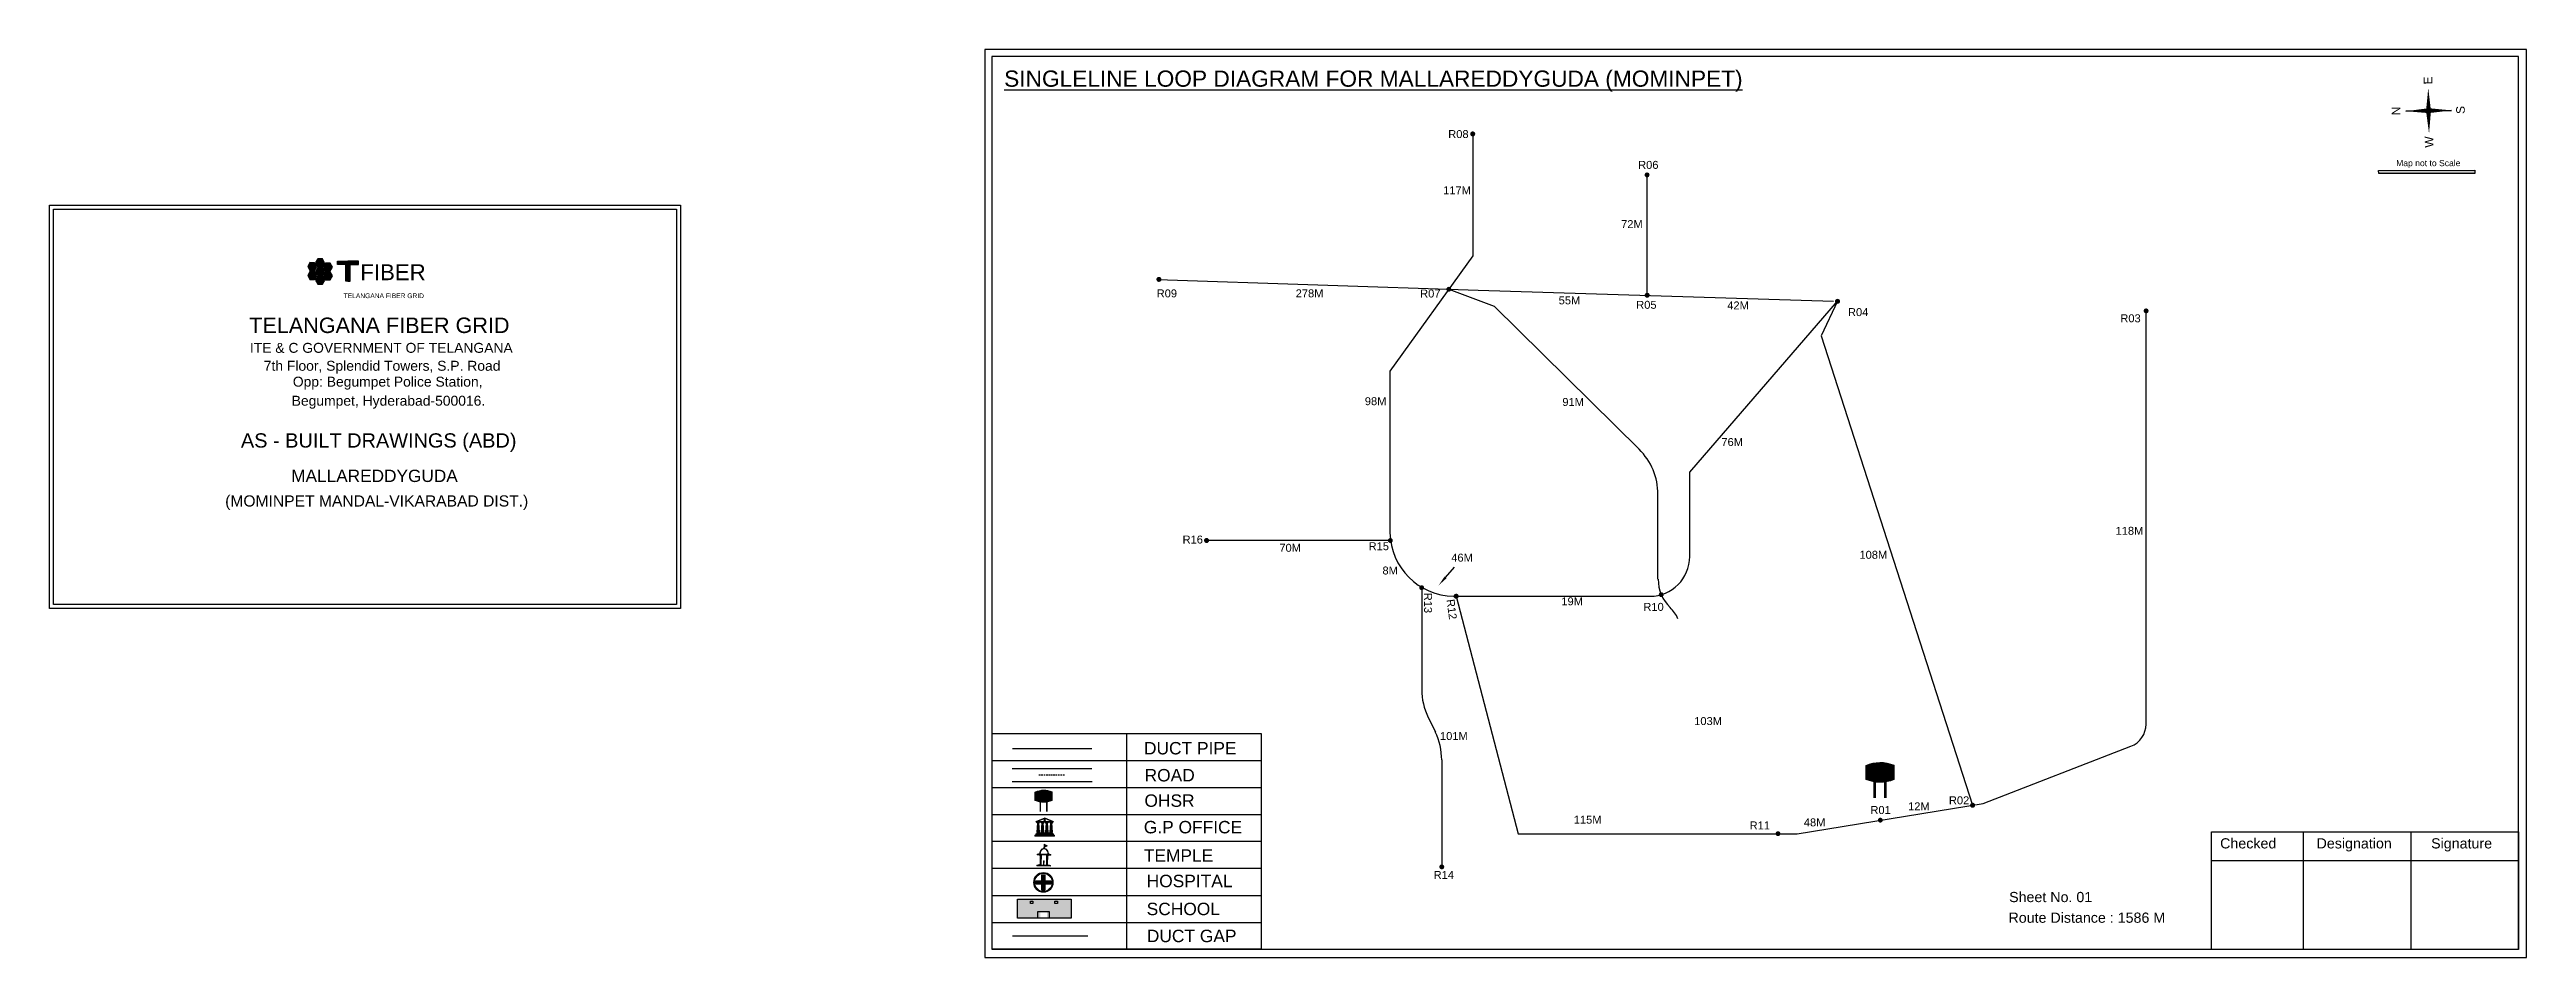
# Model space of a CAD drawing. Header units: inches. Extents: x 438 to 7089, y 302 to 873.
# Drawn here: x 438 to 1997, y 302 to 873 of the extents above; entities that cross this region are included whole.
import ezdxf
from ezdxf.enums import TextEntityAlignment as Align

# ---------------------------------------------------------------- set-up
doc = ezdxf.new("R2010")
doc.units = ezdxf.units.IN
doc.header["$MEASUREMENT"] = 0
doc.linetypes.add('DASHEDX2', pattern=[1.5, 1, -0.5])
for name, color, linetype in [('Asbuilt_title', 7, 'Continuous'), ('LANDMARK', 7, 'Continuous'), ('OHT', 7, 'Continuous'), ('pipe', 5, 'Continuous'), ('ROW', 5, 'Continuous')]:
    doc.layers.add(name, color=color, linetype=linetype)
doc.styles.add('200', font='swisse.ttf')
doc.styles.get("Standard").update_dxf_attribs({"font": 'arial.ttf'})

# ---------------------------------------------------------------- blocks, each defined once
blk = doc.blocks.new('OHT')
at = {"linetype": 'Continuous', "lineweight": 0, "true_color": 0x0ffffc}
blk.add_hatch(color=4, dxfattribs=at).paths.add_polyline_path([(0.012, 1), (0, 1, 0.101323), (-0.4, 0.916), (-0.4, 0.525, 0.194075), (0.399, 0.521), (0.399, 0.921, 0.097877)])
at = {"color": 4, "linetype": 'Continuous', "lineweight": 0, "true_color": 0x0ffffc, "flags": 128}
for points in [[(-0.4, 0.525), (-0.4, 0.916)], [(0.399, 0.521), (0.399, 0.921)]]:
    blk.add_lwpolyline(points, dxfattribs=at)
at = {"color": 4, "linetype": 'Continuous', "lineweight": 0, "true_color": 0x0ffffc, "const_width": 0.075, "flags": 128}
for points in [[(-0.15, 0), (-0.15, 0.475)], [(0.15, 0), (0.15, 0.473)]]:
    blk.add_lwpolyline(points, dxfattribs=at)
at = {"color": 4, "linetype": 'Continuous', "lineweight": 0, "true_color": 0x0ffffc}
for centre, radius, start, end in [((0.006, -0.019), 1.019, 67.31091, 113.47108), ((0.004, 1.513), 1.068, 247.76824, 291.70073)]:
    blk.add_arc(centre, radius, start, end, dxfattribs=at)
blk = doc.blocks.new('Government_Office')
at = {"linetype": 'Continuous', "lineweight": 0, "true_color": 0xff0000}
for points in [[(-0.5, 0.05), (0.5, 0.05), (0.5, 0), (-0.5, 0)], [(-0.45, 0.08), (-0.45, 0.12), (0.45, 0.12), (0.45, 0.08)], [(-0.4, 0.14), (-0.4, 0.18), (0.4, 0.18), (0.4, 0.14)]]:
    blk.add_hatch(color=1, dxfattribs=at).paths.add_polyline_path(points)
h = blk.add_hatch(color=1, dxfattribs=at)
h.paths.add_polyline_path([(0.44, 0.72), (0.45, 0.75), (0, 0.93), (-0.45, 0.75), (-0.44, 0.72)])
h.paths.add_polyline_path([(0.36, 0.75), (-0.36, 0.75), (0, 0.9)], flags=16)
h.paths.add_polyline_path([(0, 0.78, -1), (0, 0.87, -1)], flags=0)
h = blk.add_hatch(color=1, dxfattribs=at)
edge = h.paths.add_edge_path()
edge.add_line((-0.27, 0.2), (-0.3, 0.68))
edge.add_line((-0.3, 0.68), (-0.29, 0.68))
edge.add_arc((-0.28, 0.69), 0.0176, 225.304, 441.5659)
edge.add_line((-0.28, 0.7), (-0.39, 0.7))
edge.add_arc((-0.39, 0.69), 0.0176, 98.4341, 314.696)
edge.add_line((-0.38, 0.68), (-0.37, 0.68))
edge.add_line((-0.37, 0.68), (-0.4, 0.2))
edge.add_line((-0.4, 0.2), (-0.27, 0.2))
h = blk.add_hatch(color=1, dxfattribs=at)
edge = h.paths.add_edge_path()
edge.add_line((-0.05, 0.2), (-0.07, 0.68))
edge.add_line((-0.07, 0.68), (-0.07, 0.68))
edge.add_arc((-0.05, 0.69), 0.0176, 225.304, 441.5659)
edge.add_line((-0.05, 0.7), (-0.17, 0.7))
edge.add_arc((-0.17, 0.69), 0.0176, 98.4341, 314.696)
edge.add_line((-0.16, 0.68), (-0.15, 0.68))
edge.add_line((-0.15, 0.68), (-0.18, 0.2))
edge.add_line((-0.18, 0.2), (-0.05, 0.2))
h = blk.add_hatch(color=1, dxfattribs=at)
edge = h.paths.add_edge_path()
edge.add_arc((0, 0.83), 0.0467, 90, 270)
edge.add_arc((0, 0.83), 0.0467, 270, 450)
h = blk.add_hatch(color=1, dxfattribs=at)
edge = h.paths.add_edge_path()
edge.add_line((0.18, 0.2), (0.15, 0.68))
edge.add_line((0.15, 0.68), (0.16, 0.68))
edge.add_arc((0.17, 0.69), 0.0176, 225.304, 441.5659)
edge.add_line((0.17, 0.7), (0.05, 0.7))
edge.add_arc((0.05, 0.69), 0.0176, 98.4341, 314.696)
edge.add_line((0.07, 0.68), (0.07, 0.68))
edge.add_line((0.07, 0.68), (0.05, 0.2))
edge.add_line((0.05, 0.2), (0.18, 0.2))
h = blk.add_hatch(color=1, dxfattribs=at)
edge = h.paths.add_edge_path()
edge.add_line((0.4, 0.2), (0.37, 0.68))
edge.add_line((0.37, 0.68), (0.38, 0.68))
edge.add_arc((0.39, 0.69), 0.0176, 225.304, 441.5659)
edge.add_line((0.4, 0.7), (0.28, 0.7))
edge.add_arc((0.28, 0.69), 0.0176, 98.4341, 314.696)
edge.add_line((0.29, 0.68), (0.3, 0.68))
edge.add_line((0.3, 0.68), (0.27, 0.2))
edge.add_line((0.27, 0.2), (0.4, 0.2))
at = {"color": 1, "linetype": 'Continuous', "lineweight": 0, "true_color": 0xff0000, "flags": 128}
for points in [[(-0.5, 0.05), (0.5, 0.05), (0.5, 0), (-0.5, 0)], [(-0.45, 0.75), (-0.44, 0.72), (0.44, 0.72), (0.45, 0.75), (0, 0.93)], [(-0.45, 0.08), (-0.45, 0.12), (0.45, 0.12), (0.45, 0.08)], [(-0.4, 0.14), (-0.4, 0.18), (0.4, 0.18), (0.4, 0.14)], [(-0.36, 0.75), (0.36, 0.75), (0, 0.9)]]:
    blk.add_lwpolyline(points, close=True, dxfattribs=at)
for points in [[(-0.27, 0.2), (-0.3, 0.68), (-0.29, 0.68, 1.379694), (-0.28, 0.7), (-0.39, 0.7, 1.379694), (-0.38, 0.68), (-0.37, 0.68), (-0.4, 0.2)], [(-0.05, 0.2), (-0.07, 0.68), (-0.07, 0.68, 1.379694), (-0.05, 0.7), (-0.17, 0.7, 1.379694), (-0.16, 0.68), (-0.15, 0.68), (-0.18, 0.2)], [(0, 0.87, 1), (0, 0.78, 1)], [(0.18, 0.2), (0.15, 0.68), (0.16, 0.68, 1.379694), (0.17, 0.7), (0.05, 0.7, 1.379694), (0.07, 0.68), (0.07, 0.68), (0.05, 0.2)], [(0.4, 0.2), (0.37, 0.68), (0.38, 0.68, 1.379694), (0.4, 0.7), (0.28, 0.7, 1.379694), (0.29, 0.68), (0.3, 0.68), (0.27, 0.2)]]:
    blk.add_lwpolyline(points, format="xyb", close=True, dxfattribs=at)
blk = doc.blocks.new('Temple')
at = {"linetype": 'Continuous', "lineweight": 0, "true_color": 0xff0000}
h = blk.add_hatch(color=1, dxfattribs=at)
edge = h.paths.add_edge_path()
edge.add_line((0.17, 0.49), (0.22, 0.49))
edge.add_line((0.22, 0.49), (0.22, 0.5))
edge.add_line((0.22, 0.5), (0.31, 0.5))
edge.add_line((0.31, 0.5), (0.31, 0.53))
edge.add_line((0.31, 0.53), (0.26, 0.53))
edge.add_line((0.26, 0.53), (0.26, 0.54))
edge.add_line((0.26, 0.54), (0.2, 0.54))
edge.add_spline(control_points=[(0.2, 0.54), (0.2, 0.59), (0.19, 0.64), (0.14, 0.74), (0.09, 0.79), (0.03, 0.8), (0.02, 0.81), (0.01, 0.81)], knot_values=[4.712389, 4.712389, 4.712389, 4.712389, 5.278166, 5.278166, 6.117402, 6.117402, 6.223801, 6.223801, 6.223801, 6.223801], degree=3, periodic=0)
edge.add_line((0.01, 0.81), (0.01, 0.79))
edge.add_line((0.01, 0.79), (-0.01, 0.79))
edge.add_line((-0.01, 0.79), (-0.01, 0.81))
edge.add_spline(control_points=[(-0.01, 0.81), (-0.05, 0.8), (-0.1, 0.78), (-0.17, 0.7), (-0.2, 0.63), (-0.2, 0.55), (-0.2, 0.55), (-0.2, 0.54)], knot_values=[6.343965, 6.343965, 6.343965, 6.343965, 6.956638, 6.956638, 7.795874, 7.795874, 7.853982, 7.853982, 7.853982, 7.853982], degree=3, periodic=0)
edge.add_line((-0.2, 0.54), (-0.26, 0.54))
edge.add_line((-0.26, 0.54), (-0.26, 0.53))
edge.add_line((-0.26, 0.53), (-0.31, 0.53))
edge.add_line((-0.31, 0.53), (-0.31, 0.5))
edge.add_line((-0.31, 0.5), (-0.22, 0.5))
edge.add_line((-0.22, 0.5), (-0.22, 0.49))
edge.add_line((-0.22, 0.49), (-0.17, 0.49))
edge.add_line((-0.17, 0.49), (-0.17, 0.07))
edge.add_arc((-0.2, 0.07), 0.03, -90, 0, ccw=False)
edge.add_line((-0.2, 0.04), (-0.26, 0.04))
edge.add_line((-0.26, 0.04), (-0.26, 0.03))
edge.add_line((-0.26, 0.03), (-0.31, 0.03))
edge.add_line((-0.31, 0.03), (-0.31, 0))
edge.add_line((-0.31, 0), (0.31, 0))
edge.add_line((0.31, 0), (0.31, 0.03))
edge.add_line((0.31, 0.03), (0.26, 0.03))
edge.add_line((0.26, 0.03), (0.26, 0.04))
edge.add_line((0.26, 0.04), (0.2, 0.04))
edge.add_arc((0.2, 0.07), 0.03, 180, 270, ccw=False)
edge.add_line((0.17, 0.07), (0.17, 0.49))
h.paths.add_polyline_path([(0.12, 0.07, -0.414214), (0.1, 0.04), (0.05, 0.04), (0.05, 0.03), (-0.05, 0.03), (-0.05, 0.04), (-0.1, 0.04, -0.414214), (-0.12, 0.07), (-0.12, 0.5), (0.12, 0.5)], flags=16)
edge = h.paths.add_edge_path(flags=16)
edge.add_ellipse((0, 0.54), major_axis=(0, 0.242), ratio=0.722808, start_angle=270, end_angle=450, ccw=False)
edge.add_line((0.17, 0.54), (-0.17, 0.54))
h.paths.add_polyline_path([(0.01, 0.23), (0.01, 0.07), (-0.01, 0.07), (-0.01, 0.23)], flags=0)
at = {"linetype": 'Continuous', "lineweight": 0, "true_color": 0xe66000}
blk.add_hatch(color=32, dxfattribs=at).paths.add_polyline_path([(-0.01, 1), (0.15, 0.93), (0, 0.85)])
at = {"linetype": 'Continuous', "lineweight": 0, "true_color": 0xff0000}
h = blk.add_hatch(color=1, dxfattribs=at)
edge = h.paths.add_edge_path()
edge.add_line((0.01, 0.86), (0, 0.85))
edge.add_line((0, 0.85), (0, 0.93))
edge.add_line((0, 0.93), (-0.01, 0.93))
edge.add_line((-0.01, 0.93), (-0.01, 0.81))
edge.add_spline(control_points=[(-0.01, 0.81), (0, 0.81), (0, 0.81), (0.01, 0.81)], knot_values=[6.223801, 6.223801, 6.223801, 6.223801, 6.343965, 6.343965, 6.343965, 6.343965], degree=3, periodic=0)
edge.add_line((0.01, 0.81), (0.01, 0.86))
h = blk.add_hatch(color=1, dxfattribs=at)
edge = h.paths.add_edge_path()
edge.add_line((0.01, 0.79), (0.01, 0.81))
edge.add_spline(control_points=[(0.01, 0.81), (0, 0.81), (0, 0.81), (-0.01, 0.81)], knot_values=[6.223801, 6.223801, 6.223801, 6.223801, 6.343965, 6.343965, 6.343965, 6.343965], degree=3, periodic=0)
edge.add_line((-0.01, 0.81), (-0.01, 0.79))
edge.add_line((-0.01, 0.79), (0.01, 0.79))
at = {"color": 1, "linetype": 'Continuous', "lineweight": 0, "true_color": 0xff0000, "flags": 128}
blk.add_lwpolyline([(0.2, 0.54), (0.26, 0.54), (0.26, 0.53), (0.31, 0.53), (0.31, 0.5), (0.22, 0.5), (0.22, 0.49), (0.17, 0.49), (0.17, 0.07, 0.414214), (0.2, 0.04), (0.26, 0.04), (0.26, 0.03), (0.31, 0.03), (0.31, 0), (-0.31, 0), (-0.31, 0.03), (-0.26, 0.03), (-0.26, 0.04), (-0.2, 0.04, 0.414214), (-0.17, 0.07), (-0.17, 0.49), (-0.22, 0.49), (-0.22, 0.5), (-0.31, 0.5), (-0.31, 0.53), (-0.26, 0.53), (-0.26, 0.54), (-0.2, 0.54)], format="xyb", dxfattribs=at)
blk.add_lwpolyline([(-0.17, 0.54), (0.17, 0.54)], dxfattribs=at)
blk.add_lwpolyline([(0.12, 0.5), (0.12, 0.07, -0.414214), (0.1, 0.04), (0.05, 0.04), (0.05, 0.03), (-0.05, 0.03), (-0.05, 0.04), (-0.1, 0.04, -0.414214), (-0.12, 0.07), (-0.12, 0.5)], format="xyb", close=True, dxfattribs=at)
at = {"color": 32, "linetype": 'Continuous', "lineweight": 0, "true_color": 0xe66000, "flags": 128}
blk.add_lwpolyline([(-0.01, 1), (0.15, 0.93), (0, 0.85), (-0.01, 1)], dxfattribs=at)
at = {"color": 1, "linetype": 'Continuous', "lineweight": 0, "true_color": 0xff0000, "flags": 128}
for points in [[(0.01, 0.93), (-0.01, 0.93), (-0.01, 0.79), (0.01, 0.79)], [(0.01, 0.23), (-0.01, 0.23), (-0.01, 0.07), (0.01, 0.07)]]:
    blk.add_lwpolyline(points, close=True, dxfattribs=at)
at = {"color": 1, "linetype": 'Continuous', "lineweight": 0, "true_color": 0xff0000}
blk.add_ellipse((0, 0.54), major_axis=(0, 0.242), ratio=0.722808, start_param=4.712389, end_param=7.853982, dxfattribs=at)
blk.add_open_spline([(0.2, 0.54), (0.2, 0.59), (0.19, 0.64), (0.14, 0.74), (0.09, 0.79), (-0.02, 0.82), (-0.08, 0.79), (-0.17, 0.7), (-0.2, 0.63), (-0.2, 0.55), (-0.2, 0.55), (-0.2, 0.54)], degree=3, knots=[4.712389, 4.712389, 4.712389, 4.712389, 5.278166, 5.278166, 6.117402, 6.117402, 6.956638, 6.956638, 7.795874, 7.795874, 7.853982, 7.853982, 7.853982, 7.853982], dxfattribs=at)
blk = doc.blocks.new('*U6')
at = {"color": 0, "linetype": 'DASHEDX2', "transparency": 16777216}
blk.add_line((-8.2, 0), (8, 0), dxfattribs=at)
blk = doc.blocks.new('Hospital')
at = {"linetype": 'Continuous', "lineweight": 0, "true_color": 0x000000}
h = blk.add_hatch(color=18, dxfattribs=at)
h.paths.add_polyline_path([(-0.5, 0, 1), (0.5, 0, 1)])
h.paths.add_polyline_path([(0.45, 0, -1), (-0.45, 0, -1)], flags=16)
at = {"linetype": 'Continuous', "true_color": 0xff0000}
blk.add_hatch(color=1, dxfattribs=at).paths.add_polyline_path([(-0.39, 0.08), (-0.08, 0.08), (-0.08, 0.39), (0.08, 0.39), (0.08, 0.08), (0.39, 0.08), (0.39, -0.08), (0.08, -0.08), (0.08, -0.39), (-0.08, -0.39), (-0.08, -0.08), (-0.39, -0.08)])
at = {"color": 1, "linetype": 'Continuous', "true_color": 0xff0000, "flags": 128}
blk.add_lwpolyline([(-0.39, 0.08), (-0.08, 0.08), (-0.08, 0.39), (0.08, 0.39), (0.08, 0.08), (0.39, 0.08), (0.39, -0.08), (0.08, -0.08), (0.08, -0.39), (-0.08, -0.39), (-0.08, -0.08), (-0.39, -0.08)], close=True, dxfattribs=at)
at = {"color": 18, "linetype": 'Continuous', "lineweight": 0, "true_color": 0x000000}
for radius in [0.5, 0.446]:
    blk.add_circle((0, 0), radius, dxfattribs=at)

msp = doc.modelspace()

# ---------------------------------------------------------------- hatches: boundary and pattern name
at = {"ltscale": 0.5}
h = msp.add_hatch(color=5, dxfattribs=at)
h.dxf.hatch_style = 1
h.paths.add_polyline_path([(1335.1, 820.1, 1), (1331.9, 820.1, 1)])
h = msp.add_hatch(color=5, dxfattribs=at)
h.dxf.hatch_style = 1
h.paths.add_polyline_path([(1444.8, 794.3, 1), (1441.7, 794.3, 1)])
at = {"true_color": 0x0093dd}
h = msp.add_hatch(color=142, dxfattribs=at)
h.dxf.hatch_style = 1
h.paths.add_polyline_path([(1903.6, 797.1), (1903.7, 795.1), (1964.2, 795.2), (1964.2, 797.2)])
h = msp.add_hatch(color=256)
h.set_gradient(color1=(102, 0, 204), color2=(102, 0, 204), tint=1)
h.paths.add_polyline_path([(609.5, 731), (610.9, 733.5), (609.5, 736), (606.6, 736), (605.2, 733.5), (606.6, 731.1)])
h.paths.add_polyline_path([(609.5, 736.6), (610.9, 739), (609.5, 741.5), (606.6, 741.5), (605.2, 739.1), (606.6, 736.6)])
h.paths.add_polyline_path([(600.3, 736.6), (601.7, 734.1), (604.6, 734.1), (606, 736.6), (604.6, 739), (601.7, 739.1)])
h.paths.add_polyline_path([(601.7, 728.4), (604.6, 728.4), (606, 730.9), (604.6, 733.4), (601.7, 733.4), (600.3, 730.9)])
h.paths.add_polyline_path([(605.2, 728), (606.7, 725.5), (609.5, 725.5), (611, 728), (609.5, 730.5), (606.7, 730.5)])
h.paths.add_polyline_path([(611.5, 728.2), (614.4, 728.2), (615.8, 730.7), (614.4, 733.2), (611.5, 733.2), (610.1, 730.7)])
h.paths.add_polyline_path([(614.4, 738.8), (611.5, 738.8), (610.1, 736.3), (611.5, 733.8), (614.4, 733.8), (615.8, 736.3)])
h = msp.add_hatch(color=256)
h.set_gradient(color1=(102, 0, 204), color2=(102, 0, 204), tint=1)
h.paths.add_polyline_path([(626.9, 737.8), (632.2, 737.8), (632.2, 739.9), (625.6, 739.9), (619, 739.9), (619, 737.8), (624.3, 737.8), (624.3, 727.3), (625.6, 727.3), (626.9, 727.3)])
at = {"ltscale": 0.5}
h = msp.add_hatch(color=5, dxfattribs=at)
h.dxf.hatch_style = 1
h.paths.add_polyline_path([(1137.6, 728.5, 1), (1134.4, 728.5, 1)])
h = msp.add_hatch(color=5, dxfattribs=at)
h.dxf.hatch_style = 1
h.paths.add_polyline_path([(1320, 722.3, 1), (1316.9, 722.3, 1)])
h = msp.add_hatch(color=5, dxfattribs=at)
h.dxf.hatch_style = 1
h.paths.add_polyline_path([(1444.9, 718.5, 1), (1441.7, 718.5, 1)])
h = msp.add_hatch(color=5, dxfattribs=at)
h.dxf.hatch_style = 1
h.paths.add_polyline_path([(1564.7, 714.7, 1), (1561.5, 714.7, 1)])
h = msp.add_hatch(color=5, dxfattribs=at)
h.dxf.hatch_style = 1
h.paths.add_polyline_path([(1758.9, 708.7, 1), (1755.8, 708.7, 1)])
h = msp.add_hatch(color=5, dxfattribs=at)
h.dxf.hatch_style = 1
h.paths.add_polyline_path([(1167.6, 564.1, 1), (1164.4, 564.1, 1)])
h = msp.add_hatch(color=5, dxfattribs=at)
h.dxf.hatch_style = 1
h.paths.add_polyline_path([(1283.2, 564.1, 1), (1280.1, 564.1, 1)])
h = msp.add_hatch(color=5, dxfattribs=at)
h.dxf.hatch_style = 1
h.paths.add_polyline_path([(1302.9, 534.4, 1), (1299.8, 534.4, 1)])
h = msp.add_hatch(color=5, dxfattribs=at)
h.dxf.hatch_style = 1
h.paths.add_polyline_path([(1324.7, 529, 1), (1321.5, 529, 1)])
h = msp.add_hatch(color=5, dxfattribs=at)
h.dxf.hatch_style = 1
h.paths.add_polyline_path([(1453.7, 530, 1), (1450.6, 530, 1)])
h = msp.add_hatch(color=5, dxfattribs=at)
h.dxf.hatch_style = 1
h.paths.add_polyline_path([(1649.7, 397.4, 1), (1646.5, 397.4, 1)])
h = msp.add_hatch(color=5, dxfattribs=at)
h.dxf.hatch_style = 1
h.paths.add_polyline_path([(1527.2, 379.5, 1), (1524.1, 379.5, 1)])
h = msp.add_hatch(color=5, dxfattribs=at)
h.dxf.hatch_style = 1
h.paths.add_polyline_path([(1591.6, 388, 1), (1588.5, 388, 1)])
h = msp.add_hatch(color=5, dxfattribs=at)
h.dxf.hatch_style = 1
h.paths.add_polyline_path([(1315.6, 358.6, 1), (1312.5, 358.6, 1)])
at = {"true_color": 0xc8c92d}
h = msp.add_hatch(color=52, dxfattribs=at)
h.dxf.hatch_style = 1
h.paths.add_polyline_path([(1053.7, 338.3), (1046.9, 338.3), (1046.9, 326.2), (1053.7, 326.2)])
h.paths.add_polyline_path([(1080.7, 338.3), (1074, 338.3), (1074, 326.2), (1080.7, 326.2)])
at = {"true_color": 0x293189}
h = msp.add_hatch(color=177, dxfattribs=at)
h.dxf.hatch_style = 1
h.paths.add_polyline_path([(1074, 338.3), (1053.7, 338.3), (1053.7, 326.2), (1061.3, 326.2), (1061.3, 330.1), (1065.5, 330.1), (1065.5, 326.2), (1074, 326.2)])
h.paths.add_polyline_path([(1056.6, 335.6), (1055.1, 335.6), (1055.1, 336.9), (1056.6, 336.9)], flags=16)
h.paths.add_polyline_path([(1070.6, 335.6), (1070.6, 336.9), (1072.1, 336.9), (1072.1, 335.6)], flags=16)

# ---------------------------------------------------------------- linework, layer by layer
for p, q in [((1949.5, 834.9), (1920.8, 834.4)), ((1920.8, 834.4), (1949.5, 834.9)), ((1949.5, 834.9), (1920.8, 834.4)), ((1935.2, 834.6), (1949.5, 834.9)), ((619, 737.8), (619, 739.9)), ((619, 739.9), (625.6, 739.9)), ((624.3, 737.8), (619, 737.8)), ((624.3, 727.3), (624.3, 737.8)), ((632.2, 739.9), (625.6, 739.9)), ((626.9, 727.3), (626.9, 737.8)), ((626.9, 737.8), (632.2, 737.8)), ((632.2, 737.8), (632.2, 739.9)), ((625.6, 727.3), (624.3, 727.3)), ((626.9, 727.3), (625.6, 727.3)), ((625.6, 727.3), (626.9, 727.3)), ((1316.4, 540.8), (1322.1, 547.4)), ((1030.9, 442.3), (1030.9, 308)), ((1115.7, 442.3), (1115.7, 306.7)), ((1200.5, 425.3), (1030.9, 425.3)), ((1200.5, 408.4), (1030.9, 408.4)), ((1043.6, 420.6), (1093.7, 420.6)), ((1043.6, 412.4), (1093.9, 412.4)), ((1200.5, 391.4), (1030.9, 391.4)), ((1200.5, 374.5), (1030.9, 374.5)), ((1200.5, 357.5), (1030.9, 357.5)), ((1030.9, 340.6), (1200.5, 340.6)), ((1030.9, 323.6), (1200.5, 323.6)), ((1030.9, 308), (1030.9, 306.7)), ((1030.9, 307.7), (1030.9, 306.7)), ((1200.5, 306.7), (1030.9, 306.7))]:
    msp.add_line(p, q)
at = {"color": 1}
msp.add_line((1920.8, 834.4), (1935.2, 834.6), dxfattribs=at)
at = {"color": 5}
for p, q in [((1318.4, 722.3), (1347, 711.7)), ((1563.1, 714.7), (1552.9, 693))]:
    msp.add_line(p, q, dxfattribs=at)
at = {"color": 242, "true_color": 0xcd2027}
for p, q in [((1856.1, 380.6), (1856.1, 306.6)), ((1923.9, 380.6), (1923.9, 306.6)), ((1798.4, 362.7), (1991.6, 362.7))]:
    msp.add_line(p, q, dxfattribs=at)
for points in [[(1026.4, 873.2), (1026.4, 301.5), (1996.7, 301.5), (1996.7, 873.2)], [(1030.9, 868.9), (1030.9, 306.7), (1991.6, 306.7), (1991.6, 868.9)], [(601.7, 734.1), (604.6, 734.1), (606, 736.6), (604.6, 739), (601.7, 739.1), (600.3, 736.6)], [(601.7, 728.4), (604.6, 728.4), (606, 730.9), (604.6, 733.4), (601.7, 733.4), (600.3, 730.9)], [(606.6, 736.6), (609.5, 736.6), (610.9, 739), (609.5, 741.5), (606.6, 741.5), (605.2, 739.1)], [(606.6, 731.1), (609.5, 731), (610.9, 733.5), (609.5, 736), (606.6, 736), (605.2, 733.5)], [(611.5, 733.8), (614.4, 733.8), (615.8, 736.3), (614.4, 738.8), (611.5, 738.8), (610.1, 736.3)], [(611.5, 728.2), (614.4, 728.2), (615.8, 730.7), (614.4, 733.2), (611.5, 733.2), (610.1, 730.7)], [(606.7, 725.5), (609.5, 725.5), (611, 728), (609.5, 730.5), (606.7, 730.5), (605.2, 728)], [(1080.8, 338.3), (1080.8, 326.2), (1046.9, 326.2), (1046.9, 338.3)], [(1056.6, 336.9), (1056.6, 335.6), (1055.1, 335.6), (1055.1, 336.9)], [(1070.6, 335.6), (1070.6, 336.9), (1072.1, 336.9), (1072.1, 335.6)]]:
    msp.add_lwpolyline(points, close=True)
at = {"color": 142, "true_color": 0x0093dd}
msp.add_lwpolyline([(1964.2, 795.2), (1903.7, 795.1), (1903.6, 797.1), (1964.2, 797.2), (1964.2, 795.2)], dxfattribs=at)
for points in [[(1200.5, 306.7), (1200.5, 442.3), (1030.9, 442.3)], [(1059.8, 326.2), (1059.8, 330.6), (1067, 330.6), (1067, 326.2)]]:
    msp.add_lwpolyline(points)
at = {"color": 242, "true_color": 0xcd2027}
msp.add_lwpolyline([(1991.6, 306.6), (1798.4, 306.6), (1798.4, 380.6), (1991.6, 380.6)], close=True, dxfattribs=at)
for points in [[(1936.6, 834.7), (1933.5, 834.6), (1934.9, 849)], [(1936.6, 834.7), (1933.5, 834.6), (1934.9, 849)], [(1936.6, 834.7), (1933.5, 834.6), (1935.4, 820.3)], [(1936.6, 834.7), (1933.5, 834.6), (1935.4, 820.3)], [(1935.2, 833.2), (1935.2, 836.3), (1949.5, 834.9)], [(1935.2, 833.2), (1935.2, 836.3), (1949.5, 834.9)], [(1317, 540.3), (1315.8, 541.4), (1312.1, 535.9)]]:
    msp.add_solid(points)
at = {"color": 1}
msp.add_solid([(1935.2, 833.2), (1935.2, 836.3), (1920.8, 834.4)], dxfattribs=at)
msp.add_solid([(1935.2, 833.2), (1935.2, 836.3), (1920.8, 834.4)], dxfattribs=at)
at = {"layer": 'Asbuilt_title'}
for points in [[(437.8, 521.2), (437.8, 775.3), (834.9, 775.3), (834.9, 521.2)], [(440.3, 523.7), (440.3, 772.8), (832.4, 772.8), (832.4, 523.7)]]:
    msp.add_lwpolyline(points, close=True, dxfattribs=at)
at = {"layer": 'OHT', "color": 5}
msp.add_line((1043.8, 433.1), (1093.8, 433.1), dxfattribs=at)
at = {"layer": 'OHT', "color": 1}
msp.add_line((1043.8, 315.1), (1091.3, 315.1), dxfattribs=at)
at = {"layer": 'pipe'}
for p, q in [((1333.5, 820.6), (1333.5, 743.3)), ((1443.3, 718.4), (1443.3, 794)), ((1333.5, 743.3), (1281.4, 670.7)), ((1135.2, 728.4), (1336.9, 721.7)), ((1336.9, 721.7), (1560.6, 714.8)), ((1438.2, 621.6), (1347, 711.7)), ((1470.1, 607.1), (1563.1, 714.7)), ((1757.3, 448.5), (1757.3, 708.7)), ((1552.9, 693), (1648.1, 397.4)), ((1281.4, 670.7), (1281.4, 569)), ((1450.1, 539.8), (1450.1, 593.1)), ((1470.1, 554), (1470.1, 607.1)), ((1281.4, 564.1), (1165, 564.1)), ((1301.4, 534.4), (1301.4, 470.3)), ((1321.4, 529), (1337.6, 529)), ((1323.1, 529), (1362.1, 379.5)), ((1336, 529), (1445.1, 529)), ((1305.5, 452.7), (1310, 443.6)), ((1314, 425.9), (1314, 358.6)), ((1654.7, 398.4), (1747.8, 434.5)), ((1537.7, 379.5), (1654.7, 398.4)), ((1362.1, 379.5), (1537.7, 379.5))]:
    msp.add_line(p, q, dxfattribs=at)
for centre, radius, start, end in [((1410.1, 593.1), 40, 0, 45.3333), ((1322.1, 569.7), 40.7, 181.0066, 268.9934), ((1445.1, 554), 25, 270, 0), ((1475.2, 539.8), 25, 180.013, 225.8507), ((1440, 504.3), 25, 24.9686, 44.7854), ((1341.4, 470.3), 40, 180, 206.1355), ((1274, 425.9), 40, 0, 26.1355), ((1742.3, 448.5), 15, 291.1934, 0)]:
    msp.add_arc(centre, radius, start, end, dxfattribs=at)

# ---------------------------------------------------------------- block references
at = {"linetype": 'DASHEDX2'}
msp.add_blockref('*U6', (1068.7, 416.5), dxfattribs=at)
at = {"layer": 'LANDMARK'}
for name, p, xscale, yscale, zscale in [('Government_Office', (1064.1, 377.9), 12.34005102839377, 12.34005102839377, 12.34005102839377), ('Hospital', (1063.3, 348.8), 12.4453149572594, 12.4453149572594, 12.4453149572594)]:
    msp.add_blockref(name, p, dxfattribs=dict(at, xscale=xscale, yscale=yscale, zscale=zscale))
at = {"layer": 'LANDMARK', "xscale": 13.76073263944961, "yscale": 13.76073263944961, "zscale": 13.76073263944961, "rotation": 358.3713438591284}
msp.add_blockref('Temple', (1063.5, 359.2), dxfattribs=at)
at = {"layer": 'OHT'}
for p, xscale, yscale, zscale in [((1589.8, 401.9), 22.41341502807723, 22.41341502807723, 22.41341502807723), ((1063.4, 393.3), 13.57256798922454, 13.57256798922454, 13.57256798922454)]:
    msp.add_blockref('OHT', p, dxfattribs=dict(at, xscale=xscale, yscale=yscale, zscale=zscale))

# ---------------------------------------------------------------- texts
at = {"color": 242, "true_color": 0xcd2027}
msp.add_text('%%USINGLELINE LOOP DIAGRAM FOR MALLAREDDYGUDA (MOMINPET)', height=10.219, dxfattribs=at).set_placement((1038.6, 849.8))
for s, height, rotation, p in [('E', 5.4, 91.0063, (1937.5, 851.3)), ('N', 5.4, 91.0063, (1917.3, 831.9)), ('S', 5.4, 91.0063, (1957.9, 832.7)), ('W', 5.4, 91.0063, (1938.2, 811.5)), ('R13', 5, 270, (1302.9, 531.2)), ('R12', 5, 277.5048, (1317, 526.8))]:
    msp.add_text(s, height=height, rotation=rotation).set_placement(p)
for s, height, p in [('R08', 5, (1318.1, 817.5)), ('R06', 5, (1437.6, 798.1)), ('Map not to Scale', 3.861, (1914.7, 799.8)), ('117M', 5, (1314.9, 782.1)), ('72M', 5, (1426.9, 760.8)), ('R09', 5, (1134.6, 717.2)), ('278M', 5, (1222.1, 717.2)), ('R07', 5, (1300.4, 717.1)), ('55M', 5, (1387.6, 712.8)), ('R05', 5, (1436.4, 710)), ('42M', 5, (1493.7, 709.6)), ('R04', 5, (1569.7, 705.4)), ('R03', 5, (1741.1, 701.5)), ('98M', 5, (1265.6, 649.3)), ('91M', 5, (1389.9, 648.8)), ('76M', 5, (1490, 623.6)), ('R16', 5, (1150.9, 562.2)), ('70M', 5, (1211.8, 557)), ('R15', 5, (1268, 558)), ('118M', 5, (1738.1, 567.7)), ('8M', 5, (1276.7, 542.7)), ('46M', 5, (1320, 550.8)), ('108M', 5, (1576.9, 552.6)), ('19M', 5, (1389.3, 523.3)), ('R10', 5, (1440.9, 519.8)), ('103M', 5, (1472.9, 447.9)), ('DUCT PIPE', 7.82, (1126.6, 429.4)), ('101M', 5, (1312.9, 438.5)), ('ROAD ', 7.82, (1127, 412.4)), ('OHSR', 7.82, (1126.9, 396.4)), ('115M', 5, (1397.1, 385.8)), ('R01', 5, (1583.8, 391.9)), ('12M', 5, (1607.5, 394.2)), ('R02', 5, (1633.2, 398)), ('G.P OFFICE', 7.82, (1126.5, 379.7)), ('R11', 5, (1507.8, 382.2)), ('48M', 5, (1541.9, 384.1)), ('Checked', 6.42, (1803.9, 370.2)), ('Designation', 6.416, (1864.6, 370.2)), ('Signature', 6.42, (1936.7, 370.2)), ('TEMPLE', 7.82, (1126.5, 361.8)), ('HOSPITAL', 7.82, (1128.3, 345.8)), ('R14', 5, (1308.9, 351)), ('Sheet No. 01', 6.416, (1671.1, 336.4)), ('SCHOOL', 7.82, (1128.3, 328.2)), ('Route Distance : 1586 M', 6.416, (1670.7, 323.4)), ('DUCT GAP', 7.82, (1128.4, 311.2))]:
    msp.add_text(s, height=height).set_placement(p)
at = {"color": 18, "true_color": 0x000000}
msp.add_text('FIBER', height=10, dxfattribs=at).set_placement((633.4, 728))
at = {"color": 252, "true_color": 0x939598}
msp.add_text('TELANGANA FIBER GRID', height=3, dxfattribs=at).set_placement((622.9, 716.7))
at = {"layer": 'ROW', "color": 5, "style": '200'}
for s, height, p in [(' TELANGANA FIBER GRID', 9.728, (643.5, 699.6)), ('ITE & C GOVERNMENT OF TELANGANA', 6.25, (646.6, 685.4)), ('7th Floor, Splendid Towers, S.P. Road', 6.25, (647.1, 674.1)), ('Begumpet, Hyderabad-500016.', 6.25, (651.1, 652.1)), ('Opp: Begumpet Police Station,', 6.25, (650.6, 664.1))]:
    msp.add_text(s, height=height, dxfattribs=at).set_placement(p, align=Align.MIDDLE_CENTER)
at = {"layer": 'ROW', "color": 6, "style": '200'}
msp.add_text('AS - BUILT DRAWINGS (ABD) ', height=8.975, dxfattribs=at).set_placement((646.7, 627.1), align=Align.MIDDLE_CENTER)
at = {"layer": 'ROW', "color": 1, "style": '200'}
for s, height, p in [('MALLAREDDYGUDA', 7.762, (642.3, 604.8)), ('(MOMINPET MANDAL-VIKARABAD DIST.)', 7.043, (643.7, 589))]:
    msp.add_text(s, height=height, dxfattribs=at).set_placement(p, align=Align.MIDDLE_CENTER)

doc.saveas('drawing.dxf')
